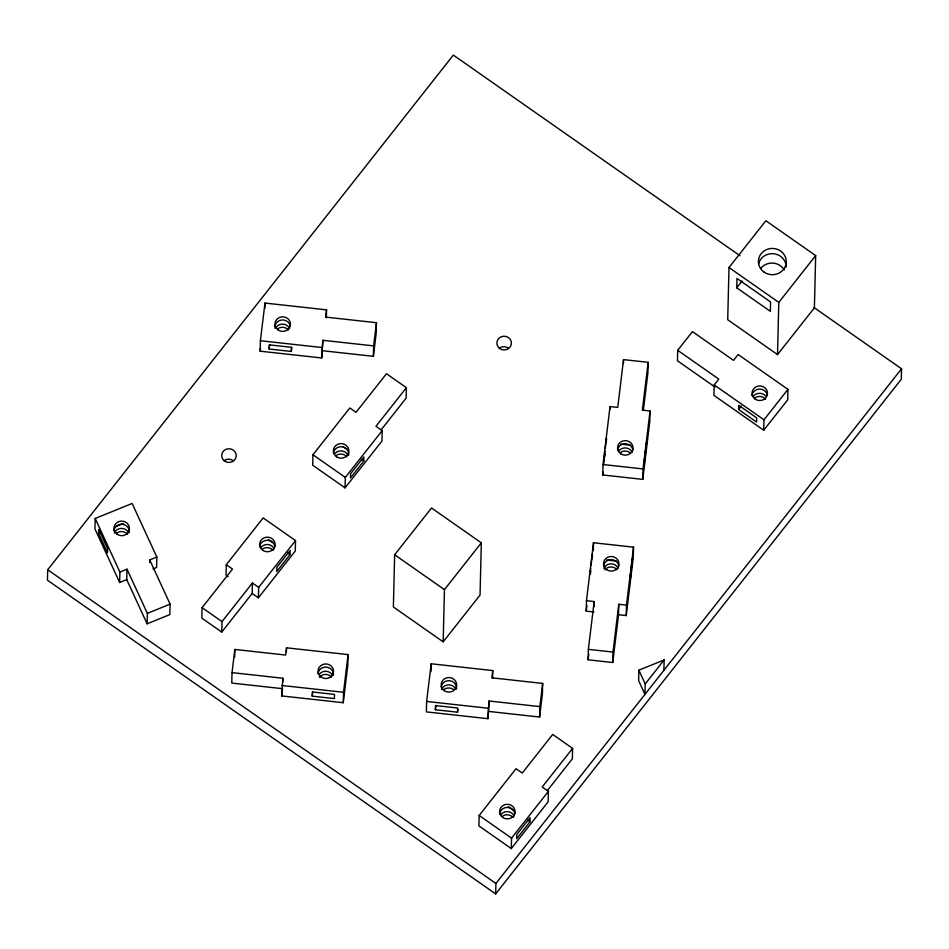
<?xml version="1.0" encoding="UTF-8"?>
<svg xmlns="http://www.w3.org/2000/svg" width="949" height="949" viewBox="0 0 949 949"><rect width="100%" height="100%" fill="white"/><g stroke="black" fill="none" stroke-linecap="round" stroke-linejoin="round"><path stroke-width="1.42" d="M739.995 255.732L453.337 55.089L47.711 569.756L47.45 580.195L495.663 893.911L901.289 379.244L901.55 368.805L814.088 307.595M153.026 568.937L156.573 567.49L156.834 557.051L132.136 503.468L95.197 518.474L94.947 528.913L119.633 582.496L126.739 579.614L127 569.175L119.894 572.057L119.633 582.496M98.601 533.552L98.708 529.376L107.593 548.664L107.486 552.84L98.601 533.552L101.341 532.436M156.834 557.051L149.728 559.934L170.096 604.133L169.847 614.584L147.107 623.813L147.368 613.374L127 569.175M149.669 562.543L149.728 559.934M258.401 597.811L295.281 551.025L295.53 540.586L263.17 517.929L226.289 564.714L232.517 569.068L202.09 607.668L201.84 618.107L221.758 632.058L252.173 593.457L252.434 583.006L258.662 587.372L258.401 597.811L252.173 593.457M221.758 632.058L222.007 621.607L252.434 583.006M226.289 564.714L226.028 575.153L228.104 576.601M232.03 672.627L282.826 678.238L281.687 695.925L343.253 702.723L347.82 665.047L348.081 654.608L286.515 647.811L285.637 655.059L234.842 649.448L232.03 672.627L231.77 683.078L282.565 688.677M234.652 657.289L234.842 649.448M322.589 350.727L373.384 356.326L373.633 345.887L322.85 340.288L321.711 357.975L260.145 351.177L260.394 340.738L264.973 303.063L326.539 309.86L326.349 317.69M264.842 308.283L264.973 303.063M269.148 349.03L269.255 344.855L291.414 347.298L291.307 351.474L269.148 349.03L269.67 344.677M282.731 682.153L282.826 678.238M286.42 651.726L286.515 647.811M290.014 554.679L290.109 550.503L276.835 567.348L276.728 571.523L290.014 554.679L287.606 552.994M312.945 454.761L312.696 465.2L345.056 487.857L381.937 441.071L382.198 430.632L375.97 426.279L406.386 387.678L386.468 373.728L356.041 412.329L349.825 407.975L312.945 454.761L345.317 477.418L345.056 487.857M312.233 696.151L312.34 691.975L334.511 694.419L334.404 698.594L312.233 696.151L312.767 691.809M321.711 357.975L322.85 340.288M343.253 702.723L343.514 692.272L348.081 654.608M363.764 461.095L363.858 456.92L350.584 473.765L350.489 477.94L363.764 461.095L361.367 459.423M326.539 309.86L325.661 317.108L376.456 322.707L376.195 333.146L373.384 356.326M394.642 554.774L393.372 606.98L443.171 641.832L480.052 595.047L481.321 542.84L431.522 507.976L394.642 554.774L444.452 589.626L443.171 641.832M406.386 387.678L406.136 398.117L381.083 429.909M492.578 678.405L492.768 670.575L431.202 663.778L426.623 701.441L426.374 711.892L487.94 718.678L489.067 701.003L539.862 706.602L539.613 717.041L488.818 711.442M431 671.607L431.202 663.778M435.377 709.745L435.472 705.57L457.643 708.013L457.537 712.189L435.377 709.745L435.899 705.392M479.174 815.476L478.913 825.915L511.286 848.572L548.166 801.786L548.415 791.347L542.187 786.982L572.615 748.393L552.698 734.443L522.27 773.044L516.042 768.69L479.174 815.476L511.547 838.133L511.286 848.572M487.94 718.678L489.067 701.003M495.663 893.911L495.924 883.472L901.55 368.805M529.981 821.81L530.088 817.635L516.814 834.479L516.707 838.655L529.981 821.81L527.585 820.138M492.768 670.575L491.89 677.823L542.674 683.422L542.425 693.861L539.613 717.041M572.615 748.393L572.354 758.832L547.3 790.612M593.92 611.986L586.221 611.144L586.47 600.693L593.505 542.745L633.529 547.17L633.268 557.609L626.233 615.557L618.546 614.703L618.795 604.264L626.494 605.118L626.233 615.557M618.546 614.703L612.746 662.509L588.107 659.792L588.368 649.353L594.169 601.547L586.47 600.693M592.306 558.463L592.413 554.287L591.061 565.414M593.315 550.586L593.505 542.745M594.038 606.767L594.169 601.547M648.167 362.328L642.366 410.134L650.065 410.988L649.804 421.427L642.77 479.375L602.745 474.963L603.006 464.524L610.041 406.575L617.74 407.418L623.54 359.612L648.167 362.328L647.906 372.767L643.339 410.442M603.849 463.42L604.964 450.905M606.411 441.178L606.482 438.391L605.296 448.118M609.982 409.185L610.041 406.575M612.746 662.509L612.995 652.07L618.795 604.264M623.446 363.526L623.54 359.612M642.77 479.375L643.031 468.936L650.065 410.988M638.867 670.184L638.618 680.623L644.952 694.371L645.213 683.932L638.867 670.184L664.134 659.923L663.885 670.362M677.705 350.335L718.784 379.09L714.182 384.938L713.921 395.377L763.72 430.241L787.694 399.826L787.943 389.387L738.144 354.523L733.541 360.371L692.45 331.616L677.705 350.335L677.444 360.774L714.905 386.99M728.998 267.523L727.717 319.742L777.528 354.594L814.396 307.808L815.677 255.601L765.867 220.737L728.998 267.523L778.797 302.387L777.528 354.594M736.732 287.808L736.958 278.413L770.576 301.936L770.351 311.343L736.732 287.808L742.13 280.963M738.654 409.505L738.749 405.33L756.685 417.88L756.578 422.056L738.654 409.505L741.311 406.125M763.72 430.241L763.981 419.802L787.943 389.387M260.145 351.177L260.5 348.283M291.307 351.474L291.841 347.132M281.687 695.925L282.387 690.125M373.633 345.887L376.456 322.707M457.537 712.189L457.892 709.294M539.862 706.602L542.674 683.422M590.053 573.754L590.729 568.19M590.456 573.754L590.788 570.978M604.691 456.469L605.035 453.693M586.221 611.144L586.921 605.343M602.745 474.963L603.101 472.068M588.107 659.792L588.819 654.003M626.494 605.118L633.529 547.17M258.662 587.372L295.53 540.586M345.317 477.418L382.198 430.632M444.452 589.626L481.321 542.84M778.797 302.387L815.677 255.601M511.547 838.133L548.415 791.347M645.213 683.932L664.134 659.923M115.019 526.885L123.228 523.551M147.368 613.374L170.096 604.133M260.394 340.738L321.972 347.524M620.67 444.144L630.682 445.247M603.006 464.524L643.031 468.936M606.601 560.04L616.613 561.144M588.368 649.353L612.995 652.07M281.936 685.486L343.514 692.272M426.623 701.441L488.189 708.239M714.182 384.938L763.981 419.802M343.384 446.837L348.176 450.194M268.425 539.566L274.427 543.765M508.403 806.709L514.394 810.909M202.09 607.668L222.007 621.607M47.711 569.756L495.924 883.472M126.739 579.614L147.107 623.813M95.197 518.474L119.894 572.057M499.364 348.141A7.284 6.857 1.4 0 1 508.225 348.022M224.178 460.668A7.284 6.857 1.4 0 1 233.039 460.55M754.704 397.987A7.746 7.295 1.4 0 1 765.582 399.185M620.231 452.614A7.746 7.295 1.4 0 1 629.661 452.483M604.75 569.875A7.746 7.295 1.4 0 1 617.04 569.708M502.27 816.318A7.746 7.295 1.4 0 1 513.148 817.516M443.847 689.543A7.746 7.295 1.4 0 1 453.278 689.413M319.303 677.313A7.746 7.295 1.4 0 1 331.592 677.159M336.041 455.603A7.746 7.295 1.4 0 1 346.919 456.801M277.618 328.829A7.746 7.295 1.4 0 1 288.508 330.027M262.292 549.174A7.746 7.295 1.4 0 1 273.17 550.384M116.62 533.101A7.746 7.295 1.4 0 1 127.498 534.299M618.902 450.846A7.746 7.295 1.4 0 1 632.224 452.317M617.526 450.182A7.746 7.295 1.4 0 1 632.888 449.968M114.307 532.994A7.746 7.295 1.4 0 1 128.625 532.804M113.927 530.669A7.746 7.295 1.4 0 1 122.492 524.275A7.746 7.295 1.4 0 1 129.313 532.365M760.778 268.342A13.938 13.132 1.4 0 1 784.23 269.955M758.548 264.13A13.938 13.132 1.4 0 1 773.791 253.751A13.938 13.132 1.4 0 1 786.14 267.179M500.942 814.55A7.746 7.295 1.4 0 1 514.263 816.021M499.565 813.886A7.746 7.295 1.4 0 1 514.927 813.673M753.376 396.219A7.746 7.295 1.4 0 1 765.665 396.053M751.999 395.543A7.746 7.295 1.4 0 1 767.361 395.342M603.849 568.404A7.746 7.295 1.4 0 1 618.155 568.214M603.457 566.078A7.746 7.295 1.4 0 1 618.819 565.865M260.963 547.407A7.746 7.295 1.4 0 1 274.285 548.878M259.587 546.743A7.746 7.295 1.4 0 1 274.949 546.541M319.386 674.181A7.746 7.295 1.4 0 1 332.708 675.652M318.01 673.517A7.746 7.295 1.4 0 1 326.586 667.123A7.746 7.295 1.4 0 1 333.407 675.214M334.712 453.836A7.746 7.295 1.4 0 1 348.046 455.306M333.348 453.171A7.746 7.295 1.4 0 1 341.913 446.777A7.746 7.295 1.4 0 1 348.734 454.868M441.534 689.437A7.746 7.295 1.4 0 1 455.84 689.247M441.143 687.1A7.746 7.295 1.4 0 1 449.719 680.706A7.746 7.295 1.4 0 1 456.54 688.808M276.289 327.061A7.746 7.295 1.4 0 1 289.623 328.532M274.961 328.295A7.746 7.295 1.4 0 1 281.473 320.027A7.746 7.295 1.4 0 1 290.275 326.183M629.899 579.566L629.792 583.742L632.437 558.7L629.899 579.566M643.968 463.67L643.861 467.845L646.506 442.803L643.968 463.67M224.628 461.095A7.284 6.857 1.4 0 0 236.194 456.398A7.284 6.857 1.4 0 0 226.064 449.304A7.284 6.857 1.4 0 0 224.628 461.095M499.815 348.568A7.284 6.857 1.4 0 0 511.381 343.87A7.284 6.857 1.4 0 0 501.25 336.776A7.284 6.857 1.4 0 0 499.815 348.568M620.693 453.741A7.746 7.295 1.4 0 0 632.995 448.747A7.746 7.295 1.4 0 0 622.212 441.202A7.746 7.295 1.4 0 0 620.693 453.741M117.083 534.228A7.746 7.295 1.4 0 0 129.396 529.234A7.746 7.295 1.4 0 0 118.613 521.689A7.746 7.295 1.4 0 0 117.083 534.228M764.04 272.09A13.938 13.132 1.4 0 0 786.187 263.087A13.938 13.132 1.4 0 0 766.78 249.504A13.938 13.132 1.4 0 0 764.04 272.09M502.733 817.445A7.746 7.295 1.4 0 0 515.034 812.451A7.746 7.295 1.4 0 0 504.251 804.894A7.746 7.295 1.4 0 0 502.733 817.445M755.167 399.114A7.746 7.295 1.4 0 0 767.468 394.108A7.746 7.295 1.4 0 0 756.685 386.563A7.746 7.295 1.4 0 0 755.167 399.114M606.625 569.637A7.746 7.295 1.4 0 0 618.926 564.643A7.746 7.295 1.4 0 0 608.143 557.099A7.746 7.295 1.4 0 0 606.625 569.637M262.754 550.313A7.746 7.295 1.4 0 0 275.056 545.307A7.746 7.295 1.4 0 0 264.273 537.763A7.746 7.295 1.4 0 0 262.754 550.313M321.177 677.088A7.746 7.295 1.4 0 0 333.479 672.082A7.746 7.295 1.4 0 0 322.696 664.537A7.746 7.295 1.4 0 0 321.177 677.088M336.504 456.73A7.746 7.295 1.4 0 0 348.817 451.736A7.746 7.295 1.4 0 0 338.034 444.191A7.746 7.295 1.4 0 0 336.504 456.73M444.31 690.67A7.746 7.295 1.4 0 0 456.611 685.676A7.746 7.295 1.4 0 0 445.828 678.12A7.746 7.295 1.4 0 0 444.31 690.67M278.081 329.955A7.746 7.295 1.4 0 0 290.394 324.961A7.746 7.295 1.4 0 0 279.611 317.417A7.746 7.295 1.4 0 0 278.081 329.955"/></g></svg>
